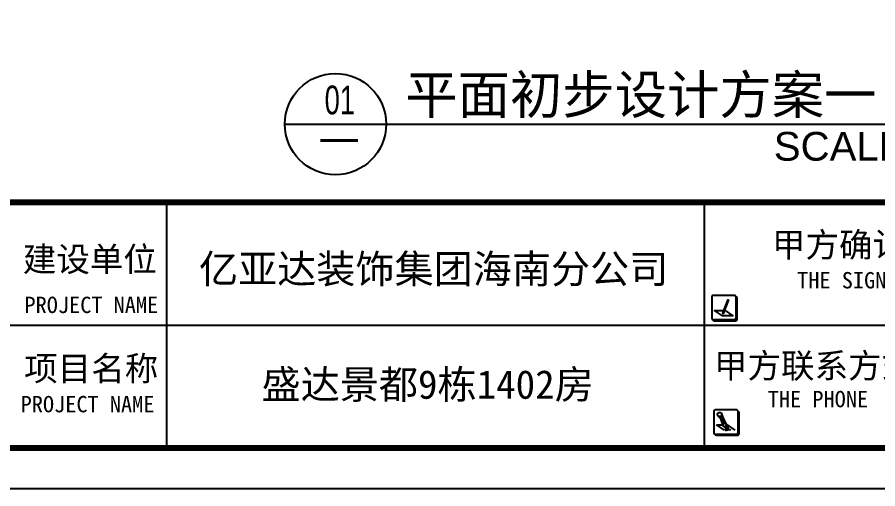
# Model space of a CAD drawing. Header units: millimetres. Extents: x -77055 to 331180, y -861586 to -491011.
# Drawn here: x -27261 to -20157, y -842693 to -838797 of the extents above; entities that cross this region are included whole.
import ezdxf
from ezdxf.enums import TextEntityAlignment as Align

# ---------------------------------------------------------------- set-up
doc = ezdxf.new("R2010")
doc.units = ezdxf.units.MM
for name, color, linetype in [('0-01图框模板说明', 2, 'Continuous'), ('0-02图框细线', 136, 'Continuous'), ('250', 250, 'Continuous')]:
    doc.layers.add(name, color=color, linetype=linetype)
doc.styles.add('ar', font='arial.ttf')
doc.styles.get("Standard").update_dxf_attribs({"font": 'simhei.ttf'})
doc.styles.add('黑体', font='simhei.ttf')

# ---------------------------------------------------------------- blocks, each defined once
blk = doc.blocks.new('A$C277C16EF')
at = {"layer": '0-01图框模板说明'}
for points in [[(-12144.6, 1410.6, -0.414214), (-12157.9, 1397.3), (-12330.9, 1397.3, -0.071272), (-12334.6, 1397.8, 0.348143), (-12321.7, 1387.5), (-12148.7, 1387.5, 0.414214), (-12135.4, 1400.8), (-12135.4, 1573.8, 0.333108), (-12144.9, 1586.6, -0.057743), (-12144.6, 1583.5)], [(-12128.2, 464.7, -0.414214), (-12141.5, 451.4), (-12314.5, 451.4, -0.071272), (-12318.2, 452, 0.348143), (-12305.2, 441.7), (-12132.3, 441.7, 0.414214), (-12119, 455), (-12119, 628, 0.333108), (-12128.5, 640.7, -0.057743), (-12128.2, 637.7)]]:
    blk.add_hatch(color=8, dxfattribs=at).paths.add_polyline_path(points)
at = {"layer": '0-01图框模板说明', "color": 8}
for p, q in [((-12252.2, 1448), (-12253, 1445.8)), ((-12253, 1445.8), (-12252.7, 1444.4)), ((-12251.5, 1447.7), (-12252.7, 1444.4)), ((-12251.6, 1445.3), (-12252.7, 1444.4)), ((-12250.8, 1447.4), (-12251.6, 1445.3)), ((-12241, 484.1), (-12306.5, 527.1)), ((-12306.5, 527.1), (-12252.9, 527.1)), ((-12224.2, 527.1), (-12218.7, 527.1)), ((-12218.7, 527.1), (-12153.3, 484.1))]:
    blk.add_line(p, q, dxfattribs=at)
at = {"layer": '0-01图框模板说明', "color": 2, "const_width": 49}
blk.add_lwpolyline([(-338.1, 19744.8), (-338.1, 338.1), (-28061.9, 338.1), (-28061.9, 19744.8)], close=True, dxfattribs=at)
blk.add_lwpolyline([(-338.1, 2366.7), (-28065.7, 2366.7)], dxfattribs=at)
at = {"layer": '0-01图框模板说明', "color": 8}
for points in [[(-12330.9, 1397.3), (-12157.9, 1397.3, 0.414214), (-12144.6, 1410.6), (-12144.6, 1583.5, 0.414214), (-12157.9, 1596.8), (-12330.9, 1596.8, 0.414214), (-12344.2, 1583.5), (-12344.2, 1410.6, 0.414214)], [(-12208.2, 1554.8), (-12215.4, 1557.5), (-12215.1, 1558.5, -0.451962), (-12210.9, 1560.3), (-12209.9, 1559.9, -0.418435), (-12207.8, 1555.9)], [(-12314.5, 451.4), (-12141.5, 451.4, 0.414214), (-12128.2, 464.7), (-12128.2, 637.7, 0.414214), (-12141.5, 651), (-12314.5, 651, 0.414214), (-12327.8, 637.7), (-12327.8, 464.7, 0.414214)]]:
    blk.add_lwpolyline(points, format="xyb", close=True, dxfattribs=at)
for points in [[(-12334.6, 1397.8, 0.348143), (-12321.7, 1387.5), (-12148.7, 1387.5, 0.414214), (-12135.4, 1400.8), (-12135.4, 1573.8, 0.333108), (-12144.9, 1586.6)], [(-12318.2, 452, 0.348143), (-12305.2, 441.7), (-12132.3, 441.7, 0.414214), (-12119, 455), (-12119, 628, 0.333108), (-12128.5, 640.7)]]:
    blk.add_lwpolyline(points, format="xyb", dxfattribs=at)
for points in [[(-12210.6, 1548), (-12217.9, 1550.7), (-12249.4, 1464.2), (-12242.1, 1461.5)], [(-12208, 1554.8), (-12215.7, 1557.6), (-12218.1, 1550.8), (-12210.5, 1548)], [(-12250.8, 1447.4), (-12252.2, 1448), (-12249.4, 1464.2), (-12242.1, 1461.5)]]:
    blk.add_lwpolyline(points, close=True, dxfattribs=at)
blk.add_lwpolyline([(-12238, 1472.9), (-12235.1, 1472.9), (-12169.7, 1429.9), (-12257.5, 1429.9), (-12322.9, 1472.9), (-12246.2, 1472.9)], dxfattribs=at)
for centre, radius in [((-12279.9, 613.8), 17.7), ((-12268.4, 579.3), 2.53), ((-12263.5, 569.8), 2.53), ((-12262.4, 582.4), 2.53), ((-12257.5, 572.9), 2.53), ((-12256.5, 586), 2.53), ((-12251.5, 576.5), 2.53), ((-12247.1, 566.3), 2.53), ((-12259, 559.6), 2.53), ((-12253.9, 547.9), 2.53), ((-12253, 562.8), 2.53), ((-12238.6, 527.1), 14.3), ((-12247.9, 551.1), 2.53), ((-12242, 554.6), 2.53)]:
    blk.add_circle(centre, radius, dxfattribs=at)
for centre, radius, start, end in [((-12394, 500), 143.7, 10.86532, 46.01339), ((-11892.5, 729.2), 386.5, 196.35478, 210.12826)]:
    blk.add_arc(centre, radius, start, end, dxfattribs=at)
blk.add_spline([(-12238.6, 512.8), (-12210.2, 500.4), (-12209.4, 510), (-12222.2, 506.9), (-12230.3, 484.1), (-12195.2, 490), (-12189.4, 484.1)], degree=3, dxfattribs=at)
at = {"layer": '0-02图框细线'}
for p, q in [((-16842, 326.7), (-16842, 2366.7)), ((-12405.3, 338.1), (-12405.3, 2366.7)), ((-21552.6, 1352.4), (-338.1, 1352.4))]:
    blk.add_line(p, q, dxfattribs=at)
blk.add_lwpolyline([(0, 20082.9), (0, 0), (-28400, 0), (-28400, 20082.9)], close=True, dxfattribs=at)
at = {"layer": '0-02图框细线', "attachment_point": 4}
for s, insert, char_height in [('{\\fSimSun|b0|i0|c134|p2;甲方确认签字}', (-11847.6, 2004.4), 202.857), ('{\\fSimSun|b0|i0|c134|p2;建设单位}', (-18031.4, 1885), 202.857), ('{\\fSimSun|b0|i0|c134|p2;THE SIGNATURE}', (-11639.6, 1721.8), 135.238), ('{\\fSimSun|b0|i0|c134|p2;PROJECT NAME}', (-18017.9, 1518.2), 135.238), ('{\\fSimSun|b0|i0|c134|p2;甲方联系方式}', (-12326.2, 1004.8), 202.857), ('{\\fSimSun|b0|i0|c134|p2;项目名称}', (-18020.2, 982.8), 202.857), ('{\\fSimSun|b0|i0|c134|p2;THE PHONE}', (-11882.3, 739.9), 135.238), ('{\\fSimSun|b0|i0|c134|p2;PROJECT NAME}', (-18049.3, 698.4), 135.238)]:
    blk.add_mtext(s, dxfattribs=dict(at, insert=insert, char_height=char_height))
at = {"layer": '0-02图框细线', "char_height": 236.667, "attachment_point": 5, "style": '黑体'}
for s, insert in [('亿亚达装饰集团海南分公司', (-14640.3, 1802.5)), ('{\\fSimSun|b0|i0|c134|p2;盛达景都9栋1402房}', (-14689.7, 849.1))]:
    blk.add_mtext(s, dxfattribs=dict(at, insert=insert))

msp = doc.modelspace()

# ---------------------------------------------------------------- linework, layer by layer
at = {"color": 2}
msp.add_line((-25051.8, -839680.4), (-24215.5, -839680.4), dxfattribs=at)
msp.add_line((-24215.5, -839680.4), (-19914, -839680.4))
at = {"color": 150}
msp.add_circle((-24633.7, -839680.4), 418.2, dxfattribs=at)

# ---------------------------------------------------------------- block references
at = {"layer": '250', "color": 7}
msp.add_blockref('A$C277C16EF', (-9183, -842692.8), dxfattribs=at)

# ---------------------------------------------------------------- texts
at = {"color": 2, "style": 'ar'}
msp.add_text('SCALE  ', height=237.6, dxfattribs=at).set_placement((-21016, -839982.3))
at = {"color": 2, "style": 'ar', "flags": 8}
msp.add_attdef('平面初步设计方案一', text='原始结构图', height=316.8, dxfattribs=at).set_placement((-22113.3, -839430.4), align=Align.MIDDLE)
at = {"color": 2, "style": 'ar', "width": 0.680032}
msp.add_attdef('01', text='02', height=237.6, dxfattribs=at).set_placement((-24723.3, -839599.4), (-24472.3, -839599.4), align=Align.FIT)
at = {"color": 2, "style": 'ar', "width": 3.8549, "flags": 8}
msp.add_attdef('-', text='-', height=237.6, dxfattribs=at).set_placement((-24816, -839907.3), (-24389.9, -839907.3), align=Align.FIT)

doc.saveas('drawing.dxf')
